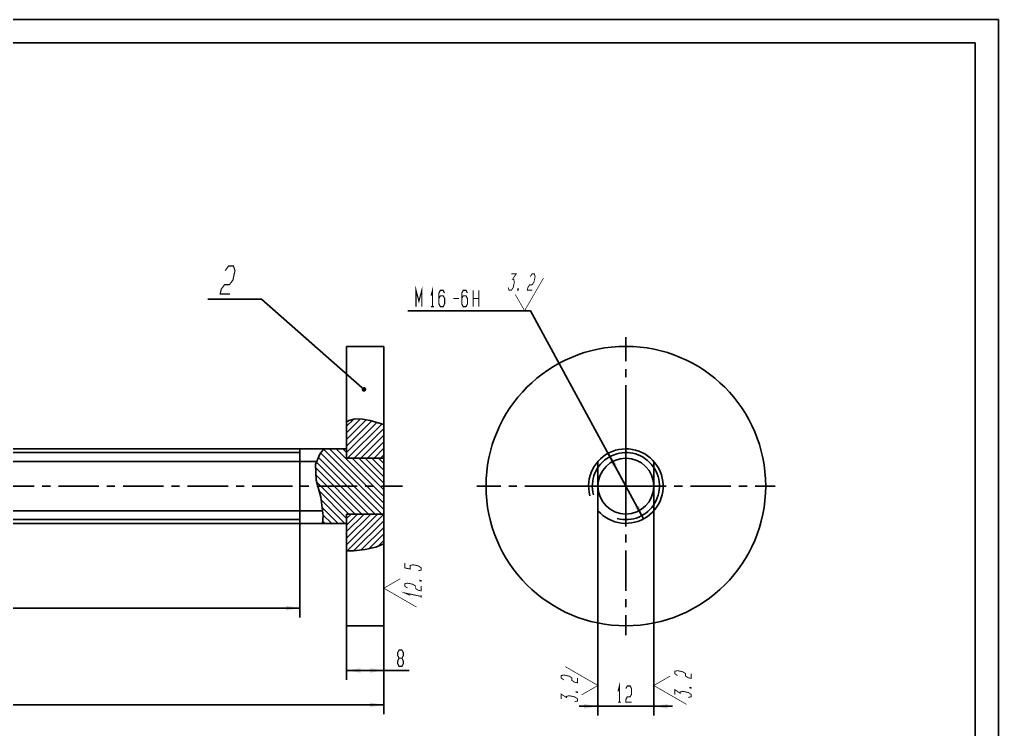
# Model space of a CAD drawing. Header units: millimetres. Extents: x 0 to 420, y 0 to 297.
# Drawn here: x 210 to 420, y 144.6 to 297 of the extents above; entities that cross this region are included whole.
import ezdxf

# ---------------------------------------------------------------- set-up
doc = ezdxf.new("R2010")
doc.units = ezdxf.units.MM
doc.header["$LTSCALE"] = 23.1
doc.linetypes.add('CENTER', pattern=[0.6, 0.375, -0.075, 0.075, -0.075])
doc.layers.get('0').update_dxf_attribs({"linetype": 'CONTINUOUS'})
doc.layers.add('ALL_AXIS', color=7, linetype='CONTINUOUS')
doc.layers.add('ALL_DIMENSIONS', color=7, linetype='CONTINUOUS')
doc.styles.get("Standard").update_dxf_attribs({"font": 'txt', "width": 0.7})
doc.dimstyles.new('DIMSTYLE_1', dxfattribs={"dimtxt": 3.5, "dimasz": 3, "dimexe": 0.18, "dimexo": 0.0625, "dimgap": 0.09, "dimtad": 1, "dimdec": 5, "dimdsep": 46, "dimtxsty": 'STANDARD', "dimblk": '_FILLED', "dimblk1": '_FILLED', "dimblk2": '_FILLED', "dimcen": 0.09, "dimadec": 0, "dimazin": 0, "dimtp": 0.5, "dimtm": 0.5, "dimtfac": 1, "dimtdec": 5, "dimtofl": 0, "dimtmove": 0, "dimatfit": 3, "dimldrblk": '_FILLED', "dimfxl": 1, "dimtolj": 1, "dimarcsym": 0})
doc.dimstyles.new('DIMSTYLE_2', dxfattribs={"dimtxt": 3.5, "dimasz": 3, "dimexe": 0.18, "dimexo": 0.0625, "dimgap": 0.09, "dimtad": 1, "dimdec": 5, "dimdsep": 46, "dimtxsty": 'STANDARD', "dimblk": '_FILLED', "dimblk1": '_FILLED', "dimblk2": '_FILLED', "dimcen": 0.09, "dimadec": 0, "dimazin": 0, "dimtp": 0.2, "dimtm": 0.2, "dimtfac": 1, "dimtdec": 5, "dimtofl": 0, "dimtmove": 0, "dimatfit": 3, "dimldrblk": '_FILLED', "dimfxl": 1, "dimtolj": 1, "dimarcsym": 0})
doc.dimstyles.new('DIMSTYLE_3', dxfattribs={"dimtxt": 3.5, "dimasz": 3, "dimexe": 0.18, "dimexo": 0.0625, "dimgap": 0.09, "dimtad": 1, "dimtih": 1, "dimtoh": 1, "dimdec": 5, "dimdsep": 46, "dimtxsty": 'STANDARD', "dimblk": '_FILLED', "dimblk1": '_FILLED', "dimblk2": '_FILLED', "dimcen": 0.09, "dimadec": 0, "dimazin": 0, "dimtp": 0.2, "dimtm": 0.2, "dimtfac": 1, "dimtdec": 5, "dimtofl": 0, "dimtmove": 0, "dimatfit": 3, "dimldrblk": '_FILLED', "dimfxl": 1, "dimtolj": 1, "dimarcsym": 0})

# ---------------------------------------------------------------- blocks, each defined once
blk = doc.blocks.new('_FILLED')
at = {"color": 0, "linetype": 'BYBLOCK'}
blk.add_solid([(0, 0), (-1, 0.167), (-1, -0.167)], dxfattribs=at)
blk = doc.blocks.new('*D0')
at = {"layer": 'ALL_DIMENSIONS', "color": 2, "linetype": 'CONTINUOUS'}
for p, q in [((40.15, 196.82), (40.15, 147.86)), ((288.15, 166.82), (288.15, 147.86)), ((40.15, 149.86), (164.15, 149.86)), ((288.15, 149.86), (164.15, 149.86))]:
    blk.add_line(p, q, dxfattribs=at)
at = {"layer": 'ALL_DIMENSIONS', "color": 2, "linetype": 'CONTINUOUS', "xscale": 3, "yscale": 3, "zscale": 3, "rotation": 180}
blk.add_blockref('_FILLED', (40.15, 149.86), dxfattribs=at)
at = {"layer": 'ALL_DIMENSIONS', "color": 2, "linetype": 'CONTINUOUS', "xscale": 3, "yscale": 3, "zscale": 3}
blk.add_blockref('_FILLED', (288.15, 149.86), dxfattribs=at)
blk = doc.blocks.new('*D1')
at = {"layer": 'ALL_DIMENSIONS', "color": 2, "linetype": 'CONTINUOUS'}
for p, q in [((280.15, 166.82), (280.15, 155.24)), ((288.15, 166.82), (288.15, 155.24)), ((280.15, 157.24), (284.15, 157.24)), ((288.15, 157.24), (284.15, 157.24)), ((284.15, 157.24), (293.56, 157.24))]:
    blk.add_line(p, q, dxfattribs=at)
at = {"layer": 'ALL_DIMENSIONS', "color": 2, "linetype": 'CONTINUOUS', "xscale": 3, "yscale": 3, "zscale": 3, "rotation": 180}
blk.add_blockref('_FILLED', (280.15, 157.24), dxfattribs=at)
at = {"layer": 'ALL_DIMENSIONS', "color": 2, "linetype": 'CONTINUOUS', "xscale": 3, "yscale": 3, "zscale": 3}
blk.add_blockref('_FILLED', (288.15, 157.24), dxfattribs=at)
blk = doc.blocks.new('*D2')
at = {"layer": 'ALL_DIMENSIONS', "color": 2, "linetype": 'CONTINUOUS'}
for p, q in [((319.64, 234.48), (293.31, 234.48)), ((293.31, 234.48), (311.51, 234.48)), ((340.07, 196.82), (319.64, 234.48)), ((336.26, 203.86), (340.07, 196.82)), ((343.89, 189.79), (340.07, 196.82))]:
    blk.add_line(p, q, dxfattribs=at)
at = {"layer": 'ALL_DIMENSIONS', "color": 2, "linetype": 'CONTINUOUS', "xscale": 3, "yscale": 3, "zscale": 3}
for p, rotation in [((336.26, 203.86), 118.488018437), ((343.89, 189.79), 298.488018437)]:
    blk.add_blockref('_FILLED', p, dxfattribs=dict(at, rotation=rotation))
blk = doc.blocks.new('STANDARD_BL0', base_point=(318.63, 238.43))
at = {"color": 2, "linetype": 'CONTINUOUS'}
for points, const_width in [([(315.48, 242.38), (316.53, 242.38), (315.75, 241.22), (316.02, 241.22), (316.16, 240.63), (315.91, 239.47), (315.52, 238.88), (315, 238.88), (314.86, 239.47)], 0.194), ([(318.35, 234.48), (322.4, 241.49)], 0.146), ([(319.55, 241.8), (319.94, 242.38), (320.46, 242.38), (320.6, 241.8), (320.36, 240.63), (319.97, 240.05), (319.44, 240.05), (319.06, 239.47), (318.93, 238.88), (319.98, 238.88)], 0.194), ([(318.35, 234.48), (316.32, 238)], 0.146), ([(316.96, 238.88), (316.83, 238.88), (316.9, 239.18), (317.03, 239.18), (316.96, 238.88)], 0.194)]:
    blk.add_lwpolyline(points, dxfattribs=dict(at, const_width=const_width))
blk = doc.blocks.new('*D3')
at = {"layer": 'ALL_DIMENSIONS', "color": 2, "linetype": 'CONTINUOUS'}
for p, q in [((40.15, 190.82), (40.15, 168.64)), ((270.15, 188.82), (270.15, 168.64)), ((40.15, 170.64), (155.15, 170.64)), ((270.15, 170.64), (155.15, 170.64))]:
    blk.add_line(p, q, dxfattribs=at)
at = {"layer": 'ALL_DIMENSIONS', "color": 2, "linetype": 'CONTINUOUS', "xscale": 3, "yscale": 3, "zscale": 3, "rotation": 180}
blk.add_blockref('_FILLED', (40.15, 170.64), dxfattribs=at)
at = {"layer": 'ALL_DIMENSIONS', "color": 2, "linetype": 'CONTINUOUS', "xscale": 3, "yscale": 3, "zscale": 3}
blk.add_blockref('_FILLED', (270.15, 170.64), dxfattribs=at)
blk = doc.blocks.new('*D4')
at = {"layer": 'ALL_DIMENSIONS', "color": 2, "linetype": 'CONTINUOUS'}
for p, q in [((334.07, 191.53), (334.07, 147.54)), ((346.07, 191.53), (346.07, 147.54)), ((334.07, 149.54), (330.07, 149.54)), ((330.07, 149.54), (340.07, 149.54)), ((350.07, 149.54), (340.07, 149.54)), ((346.07, 149.54), (350.07, 149.54))]:
    blk.add_line(p, q, dxfattribs=at)
at = {"layer": 'ALL_DIMENSIONS', "color": 2, "linetype": 'CONTINUOUS', "xscale": 3, "yscale": 3, "zscale": 3}
blk.add_blockref('_FILLED', (334.07, 149.54), dxfattribs=at)
at = {"layer": 'ALL_DIMENSIONS', "color": 2, "linetype": 'CONTINUOUS', "xscale": 3, "yscale": 3, "zscale": 3, "rotation": 180}
blk.add_blockref('_FILLED', (346.07, 149.54), dxfattribs=at)
blk = doc.blocks.new('STANDARD_BL1', base_point=(350.07, 153.58))
at = {"color": 2, "linetype": 'CONTINUOUS'}
for points, const_width in [([(346.07, 154.01), (349.6, 156.04)], 0.146), ([(351.14, 156.15), (350.56, 156.53), (350.56, 157.06), (351.14, 157.2), (352.31, 156.95), (352.89, 156.56), (352.89, 156.04), (353.48, 155.65), (354.06, 155.53), (354.06, 156.58)], 0.194), ([(346.07, 154.01), (353.08, 149.96)], 0.146), ([(350.56, 152.07), (350.56, 153.12), (351.73, 152.35), (351.73, 152.61), (352.31, 152.75), (353.48, 152.5), (354.06, 152.12), (354.06, 151.59), (353.48, 151.45)], 0.194), ([(354.06, 153.56), (354.06, 153.43), (353.77, 153.49), (353.77, 153.62), (354.06, 153.56)], 0.194)]:
    blk.add_lwpolyline(points, dxfattribs=dict(at, const_width=const_width))
blk = doc.blocks.new('STANDARD_BL2', base_point=(330.12, 154.28))
at = {"color": 2, "linetype": 'CONTINUOUS'}
for points, const_width in [([(334.07, 154.01), (327.07, 158.06)], 0.146), ([(326.75, 155.21), (326.17, 155.6), (326.17, 156.12), (326.75, 156.26), (327.92, 156.01), (328.5, 155.63), (328.5, 155.1), (329.08, 154.71), (329.67, 154.59), (329.67, 155.64)], 0.194), ([(334.07, 154.01), (330.55, 151.97)], 0.146), ([(326.17, 151.13), (326.17, 152.18), (327.33, 151.41), (327.33, 151.67), (327.92, 151.81), (329.08, 151.56), (329.67, 151.18), (329.67, 150.65), (329.08, 150.51)], 0.194), ([(329.67, 152.62), (329.67, 152.49), (329.38, 152.55), (329.38, 152.68), (329.67, 152.62)], 0.194)]:
    blk.add_lwpolyline(points, dxfattribs=dict(at, const_width=const_width))
blk = doc.blocks.new('STANDARD_BL3', base_point=(292.15, 175.58))
at = {"color": 2, "linetype": 'CONTINUOUS'}
for points, const_width in [([(295.56, 178.64), (296.14, 178.78), (296.14, 179.3), (295.56, 179.69), (294.39, 179.94), (293.81, 179.8), (293.81, 179.01), (292.64, 179.26), (292.64, 180.31)], 0.194), ([(288.15, 174.9), (291.68, 176.93)], 0.146), ([(296.14, 176.55), (296.14, 176.42), (295.85, 176.48), (295.85, 176.61), (296.14, 176.55)], 0.194), ([(288.15, 174.9), (295.16, 170.85)], 0.146), ([(293.22, 174.94), (292.64, 175.32), (292.64, 175.85), (293.22, 175.99), (294.39, 175.74), (294.97, 175.35), (294.97, 174.83), (295.56, 174.44), (296.14, 174.32), (296.14, 175.37)], 0.194), ([(293.81, 173.37), (292.64, 173.88), (296.14, 173.14)], 0.194), ([(296.14, 172.87), (296.14, 173.4)], 0.194)]:
    blk.add_lwpolyline(points, dxfattribs=dict(at, const_width=const_width))
blk = doc.blocks.new('BALLOON_BL5', base_point=(266.95, 231.01))
at = {"color": 2, "linetype": 'CONTINUOUS'}
for p in [(250.39, 237), (283.5, 217.92)]:
    blk.add_line(p, (261.92, 237), dxfattribs=at)
at = {"color": 2, "linetype": 'CONTINUOUS', "const_width": 0.25}
blk.add_lwpolyline([(254.11, 243.09), (254.84, 244.09), (255.89, 244.09), (256.21, 243.09), (255.78, 241.09), (255.04, 240.09), (253.99, 240.09), (253.26, 239.09), (253.04, 238.09), (255.14, 238.09)], dxfattribs=at)
at = {"color": 2, "linetype": 'CONTINUOUS', "const_width": 0.5}
blk.add_lwpolyline([(283.63, 217.59, 1), (284.13, 217.59, 1)], format="xyb", close=True, dxfattribs=at)

msp = doc.modelspace()

# ---------------------------------------------------------------- linework, layer by layer
at = {"color": 7, "linetype": 'CONTINUOUS'}
for p, q in [((0, 297), (420, 297)), ((420, 0), (420, 297)), ((20, 292), (415, 292)), ((415, 5), (415, 292)), ((288.154283, 226.823619), (288.154283, 166.824108)), ((280.649342, 210.893019), (280.154283, 210.551265)), ((280.154283, 210.551265), (280.154283, 202.823864)), ((282.026016, 211.233574), (280.649342, 210.893019)), ((283.568492, 211.181739), (282.026016, 211.233574)), ((285.196761, 210.893019), (283.568492, 211.181739)), ((288.154283, 210.024523), (285.196761, 210.893019)), ((270.154283, 188.823864), (270.154283, 204.823864)), ((275.264439, 204.823864), (274.430333, 203.663752)), ((280.154283, 204.823864), (275.264439, 204.823864)), ((273.775082, 202.115366), (42.154283, 202.115366)), ((274.430333, 203.663752), (273.503397, 201.473365)), ((288.154283, 202.823864), (280.154283, 202.823864)), ((334.073971, 202.115366), (334.073971, 191.532361)), ((346.073971, 191.532361), (346.073971, 202.115366)), ((273.503397, 201.473365), (273.636312, 198.11367)), ((273.636312, 198.11367), (274.599229, 194.450106)), ((274.599229, 194.450106), (275.127476, 190.429632)), ((274.982589, 191.532361), (42.154283, 191.532361)), ((275.127476, 190.429632), (274.971515, 188.823864)), ((288.154283, 190.823864), (280.154283, 190.823864)), ((280.154283, 190.823864), (280.154283, 182.931984)), ((280.154283, 188.823864), (274.971515, 188.823864)), ((280.154283, 182.931984), (281.623789, 182.958872)), ((281.623789, 182.958872), (284.173917, 183.213993)), ((284.173917, 183.213993), (286.438058, 183.719893)), ((286.438058, 183.719893), (288.154283, 184.457962))]:
    msp.add_line(p, q, dxfattribs=at)
at = {"color": 2, "linetype": 'CONTINUOUS'}
for p, q in [((283.098478, 211.197534), (280.154283, 208.253338)), ((281.619824, 211.133092), (280.154283, 209.667552)), ((284.357069, 211.041911), (280.154283, 206.839125)), ((285.525774, 210.796402), (280.154283, 205.424911)), ((286.618965, 210.475379), (280.154283, 204.010698)), ((287.712156, 210.154356), (280.381663, 202.823864)), ((288.154283, 209.182271), (281.795876, 202.823864)), ((288.154283, 207.768057), (283.21009, 202.823864)), ((288.154283, 206.353843), (284.624303, 202.823864)), ((41.354283, 204.023864), (270.154283, 204.023864)), ((274.604388, 203.905837), (287.686361, 190.823864)), ((275.1959, 204.728538), (288.154283, 191.770155)), ((276.514788, 204.823864), (288.154283, 193.184369)), ((277.929002, 204.823864), (288.154283, 194.598582)), ((279.343215, 204.823864), (280.154283, 204.012796)), ((288.154283, 204.93963), (286.038517, 202.823864)), ((273.713039, 201.968758), (284.857934, 190.823864)), ((274.133556, 202.962456), (286.272148, 190.823864)), ((281.343215, 202.823864), (288.154283, 196.012796)), ((282.757429, 202.823864), (288.154283, 197.427009)), ((284.171643, 202.823864), (288.154283, 198.841223)), ((285.585856, 202.823864), (288.154283, 200.255437)), ((287.00007, 202.823864), (288.154283, 201.66965)), ((288.154283, 203.525416), (287.452731, 202.823864)), ((273.532609, 200.734975), (283.44372, 190.823864)), ((273.590862, 199.262508), (282.029507, 190.823864)), ((273.747137, 197.69202), (280.615293, 190.823864)), ((274.251375, 195.773569), (280.154283, 189.87066)), ((274.665573, 193.945156), (279.786866, 188.823864)), ((274.879493, 192.317024), (278.372653, 188.823864)), ((41.354283, 189.623864), (270.154283, 189.623864)), ((275.022215, 189.345874), (275.544226, 188.823864)), ((275.093412, 190.688891), (276.958439, 188.823864)), ((281.109585, 190.823864), (280.154283, 189.868562)), ((282.523798, 190.823864), (280.154283, 188.454348)), ((283.938012, 190.823864), (280.154283, 187.040135)), ((285.352226, 190.823864), (280.154283, 185.625921)), ((286.766439, 190.823864), (280.154283, 184.211708)), ((288.154283, 190.797494), (280.29128, 182.934491)), ((288.154283, 189.383281), (281.741667, 182.970665)), ((288.154283, 187.969067), (283.31309, 183.127874)), ((288.154283, 186.554854), (284.997428, 183.397998)), ((288.154283, 185.14064), (286.956489, 183.942846))]:
    msp.add_line(p, q, dxfattribs=at)
at = {"color": 7, "linetype": 'CONTINUOUS'}
msp.add_circle((340.073971, 196.823864), 6, dxfattribs=at)
msp.add_arc((340.073971, 196.823864), 8, 221.40962211, 195, dxfattribs=at)
at = {"color": 2, "linetype": 'CONTINUOUS'}
msp.add_arc((340.073971, 196.823864), 7.2, 255, 195, dxfattribs=at)
at = {"layer": 'ALL_AXIS', "color": 7, "linetype": 'CONTINUOUS'}
for p, q in [((288.154283, 226.823864), (280.154283, 226.823864)), ((280.154283, 210.551265), (280.154283, 226.823864)), ((275.264439, 204.823864), (42.154283, 204.823864)), ((280.154283, 202.823864), (288.154283, 202.823864)), ((280.154283, 190.823864), (288.154283, 190.823864)), ((280.154283, 188.823864), (42.154283, 188.823864)), ((280.154283, 166.823864), (280.154283, 182.931984)), ((288.154283, 166.823864), (280.154283, 166.823864))]:
    msp.add_line(p, q, dxfattribs=at)
at = {"layer": 'ALL_AXIS', "color": 7, "linetype": 'CENTER'}
for p, q in [((340.073971, 209.823864), (340.073971, 228.823864)), ((340.073971, 206.823864), (340.073971, 209.823864)), ((340.073971, 204.823864), (340.073971, 206.823864)), ((340.073971, 196.823864), (340.073971, 204.823864)), ((38.154283, 196.823864), (292.154283, 196.823864)), ((327.073971, 196.823864), (308.073971, 196.823864)), ((330.073971, 196.823864), (327.073971, 196.823864)), ((332.073971, 196.823864), (330.073971, 196.823864)), ((340.073971, 196.823864), (332.073971, 196.823864)), ((340.073971, 196.823864), (340.073971, 164.823864)), ((340.073971, 196.823864), (372.073971, 196.823864))]:
    msp.add_line(p, q, dxfattribs=at)
at = {"layer": 'ALL_AXIS', "color": 7, "linetype": 'CONTINUOUS'}
msp.add_circle((340.073971, 196.823864), 30, dxfattribs=at)
at = {"layer": 'ALL_DIMENSIONS', "color": 2, "linetype": 'CONTINUOUS', "const_width": 0.25}
for points in [[(295.063458, 235.352021), (295.063458, 238.852039), (295.67595, 236.518711), (296.288441, 238.852039), (296.288441, 235.352021)], [(298.279083, 237.685375), (298.585316, 238.852039), (298.585316, 235.352021)], [(301.18845, 238.268694), (300.882191, 238.852039), (300.2697, 238.852039), (299.963441, 238.268694), (299.963441, 235.935366), (300.2697, 235.352021), (300.882191, 235.352021), (301.18845, 235.935366), (301.18845, 237.10203), (300.882191, 237.685375), (300.2697, 237.685375), (299.963441, 237.10203)], [(306.088458, 238.268694), (305.7822, 238.852039), (305.169708, 238.852039), (304.86345, 238.268694), (304.86345, 235.935366), (305.169708, 235.352021), (305.7822, 235.352021), (306.088458, 235.935366), (306.088458, 237.10203), (305.7822, 237.685375), (305.169708, 237.685375), (304.86345, 237.10203)], [(307.313441, 235.352021), (307.313441, 238.852039)], [(308.53845, 238.852039), (308.53845, 235.352021)], [(298.279083, 235.352021), (298.891575, 235.352021)], [(303.02595, 237.10203), (304.250958, 237.10203)], [(307.313441, 237.10203), (308.53845, 237.10203)], [(292.032173, 159.865699), (292.338431, 160.449031), (292.338431, 161.032375), (292.032173, 161.615707), (291.419681, 161.615707), (291.113423, 161.032375), (291.113423, 160.449031), (291.419681, 159.865699)], [(291.419681, 158.115703), (292.032173, 158.115703), (292.338431, 158.699035), (292.338431, 159.282367), (292.032173, 159.865699), (291.419681, 159.865699), (291.113423, 159.282367), (291.113423, 158.699035), (291.419681, 158.115703)], [(338.389596, 152.751321), (338.695854, 153.917985), (338.695854, 150.417993)], [(340.073979, 153.334653), (340.380212, 153.917985), (340.992729, 153.917985), (341.298962, 153.334653), (341.298962, 152.167989), (340.992729, 151.584657), (340.380212, 151.584657), (340.073979, 151.001325), (340.073979, 150.417993), (341.298962, 150.417993)], [(338.389596, 150.417993), (339.002087, 150.417993)]]:
    msp.add_lwpolyline(points, dxfattribs=at)

# ---------------------------------------------------------------- block references
at = {"color": 2, "linetype": 'CONTINUOUS'}
for name, p in [('BALLOON_BL5', (266.948785, 231.007638)), ('STANDARD_BL0', (318.627523, 238.430349)), ('STANDARD_BL3', (292.146701, 175.582157)), ('STANDARD_BL2', (330.120648, 154.284974)), ('STANDARD_BL1', (350.066383, 153.580402))]:
    msp.add_blockref(name, p, dxfattribs=at)

# ---------------------------------------------------------------- dimensions: what is measured, and where the dimension line sits
at = {"layer": 'ALL_DIMENSIONS', "color": 2, "linetype": 'CONTINUOUS'}
dim = msp.add_diameter_dim_2p(p1=(336.258171, 203.855199), p2=(343.889771, 189.792529), text='Ì<>-6Í', dimstyle='DIMSTYLE_3', dxfattribs=at)
dim.commit()
dim.dimension.update_dxf_attribs({"geometry": '*D2', "text_midpoint": (295.063452, 235.352034), "dimtype": 163})
for base, p1, p2, dimstyle, picture, middle in [((40.154283, 149.864045), (288.154283, 166.823864), (40.154283, 196.823864), 'DIMSTYLE_1', '*D0', (160.479283, 150.739045)), ((334.073971, 149.542988), (346.073971, 191.532361), (334.073971, 191.532361), 'DIMSTYLE_2', '*D4', (337.623971, 150.417988))]:
    dim = msp.add_linear_dim(base=base, p1=p1, p2=p2, angle=180, dimstyle=dimstyle, dxfattribs=at)
    dim.commit()
    dim.dimension.update_dxf_attribs({"geometry": picture, "text_midpoint": middle, "dimtype": 160})
for base, p1, p2, dimstyle, picture, middle in [((270.154283, 170.639971), (40.154283, 190.823864), (270.154283, 188.823864), 'DIMSTYLE_1', '*D3', (151.479283, 171.514971)), ((288.154283, 157.240704), (280.154283, 166.823864), (288.154283, 166.823864), 'DIMSTYLE_2', '*D1', (291.113428, 158.115704))]:
    dim = msp.add_linear_dim(base=base, p1=p1, p2=p2, dimstyle=dimstyle, dxfattribs=at)
    dim.commit()
    dim.dimension.update_dxf_attribs({"geometry": picture, "text_midpoint": middle, "dimtype": 160})

doc.saveas('drawing.dxf')
